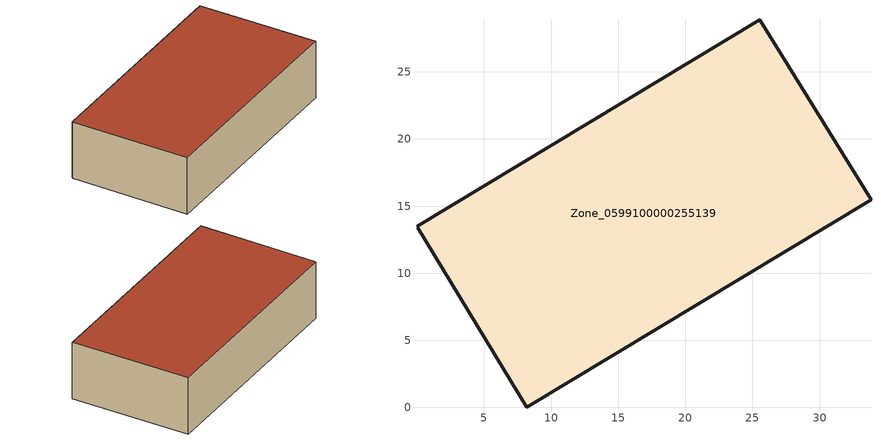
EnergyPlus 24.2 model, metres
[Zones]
Zone_0599100000255139
 floor ground (C_G): 0.1,13.41 0.05,13.5 25.54,28.9 33.83,15.47 8.2,0 0.05,13.38 z0
 wall outside (C_F): 8.2,0 33.83,15.47 25.54,28.9 0.05,13.5 0.1,13.41 0.05,13.38 8.2,0 z0:7.82
 roof outside (C_R): 0.05,13.5 0.1,13.41 0.05,13.38 8.2,0 33.83,15.47 25.54,28.9 z7.82
[BUILDING]
Pand.0599100000255139: North Axis=0; Terrain=City; Loads Convergence Tolerance Value=0.04; Temperature Convergence Tolerance Value=0.4; Solar Distribution=FullExterior; Maximum Number of Warmup Days=25; Minimum Number of Warmup Days=1
[Site:Location]
Rotterdam.The.Hague.AP_ZH_NLD Design_Conditions: Latitude=51.96; Longitude=4.45; Time Zone=1; Elevation=-4.5
[SITE:GROUNDTEMPERATURE:BUILDINGSURFACE]
18, 18, 18, 18, 18, 18, 18, 18, 18, 18, 18, 18
[MATERIAL] Thermal Absorptance=0.9; Solar Absorptance=0.7; Visible Absorptance=0.7
Name | Roughness | Thickness | Conductivity | Density | Specific Heat
G.TI.1946 | MediumSmooth | 0.15 | 1 | 540 | 1210
F.TI.1946 | Rough | 0.3 | 0.857143 | 1920 | 840
R.TI.1946 | MediumRough | 0.2 | 0.1 | 1500 | 1000
[CONSTRUCTION]
C_G: G.TI.1946
C_F: F.TI.1946
C_R: R.TI.1946
[ZONE]
Zone_0599100000255139: Type=1; Multiplier=1; Ceiling Height=Autocalculate; Volume=Autocalculate; Floor Area=autocalculate; Part of Total Floor Area=Yes
[ZONEINFILTRATION:DESIGNFLOWRATE]
Infil_Zone_0599100000255139: Zone or ZoneList or Space or SpaceList=Zone_0599100000255139; Schedule=AlwaysOn; Design Flow Rate Calculation Method=Flow/Area; Flow Rate per Floor Area=0.003; Constant Term Coefficient=1; Temperature Term Coefficient=0; Velocity Term Coefficient=0; Velocity Squared Term Coefficient=0
[HVACTEMPLATE:ZONE:IDEALLOADSAIRSYSTEM]
Zone_0599100000255139: Maximum Heating Supply Air Temperature=50; Minimum Cooling Supply Air Temperature=13; Maximum Heating Supply Air Humidity Ratio=0.0156; Minimum Cooling Supply Air Humidity Ratio=0.0077; Heating Limit=NoLimit; Cooling Limit=NoLimit; Dehumidification Control Type=ConstantSensibleHeatRatio; Cooling Sensible Heat Ratio=0.7; Dehumidification Setpoint=60; Humidification Control Type=None; Humidification Setpoint=30; Outdoor Air Method=None; Outdoor Air Flow Rate per Person=0.00944; Outdoor Air Flow Rate per Zone Floor Area=0; Outdoor Air Flow Rate per Zone=0; Demand Controlled Ventilation Type=None; Outdoor Air Economizer Type=NoEconomizer; Heat Recovery Type=None; Sensible Heat Recovery Effectiveness=0.7; Latent Heat Recovery Effectiveness=0.65
[ZONECONTROL:THERMOSTAT]
ThermostatControl_Zone_0599100000255139: Zone or ZoneList=Zone_0599100000255139; Control Type Schedule=DualSetpointControlType; Control 1=Thermostat_Zone_0599100000255139; Temperature Difference Between Cutout And Setpoint=0
[THERMOSTATSETPOINT:DUALSETPOINT]
Thermostat_Zone_0599100000255139: Heating Setpoint Temperature Schedule=HeatingSetpoint_Zone_0599100000255139; Cooling Setpoint Temperature Schedule=CoolingSetpoint_Zone_0599100000255139
[SCHEDULE:COMPACT]
HeatingSetpoint_Zone_0599100000255139: Through: 12/31, For: AllDays, Until: 24:00, 21
CoolingSetpoint_Zone_0599100000255139: Through: 12/31, For: AllDays, Until: 24:00, 24
DualSetpointControlType: Through: 12/31, For: AllDays, Until: 24:00, 4
AlwaysOn: Through: 12/31, For: AllDays, Until: 24:00, 1
